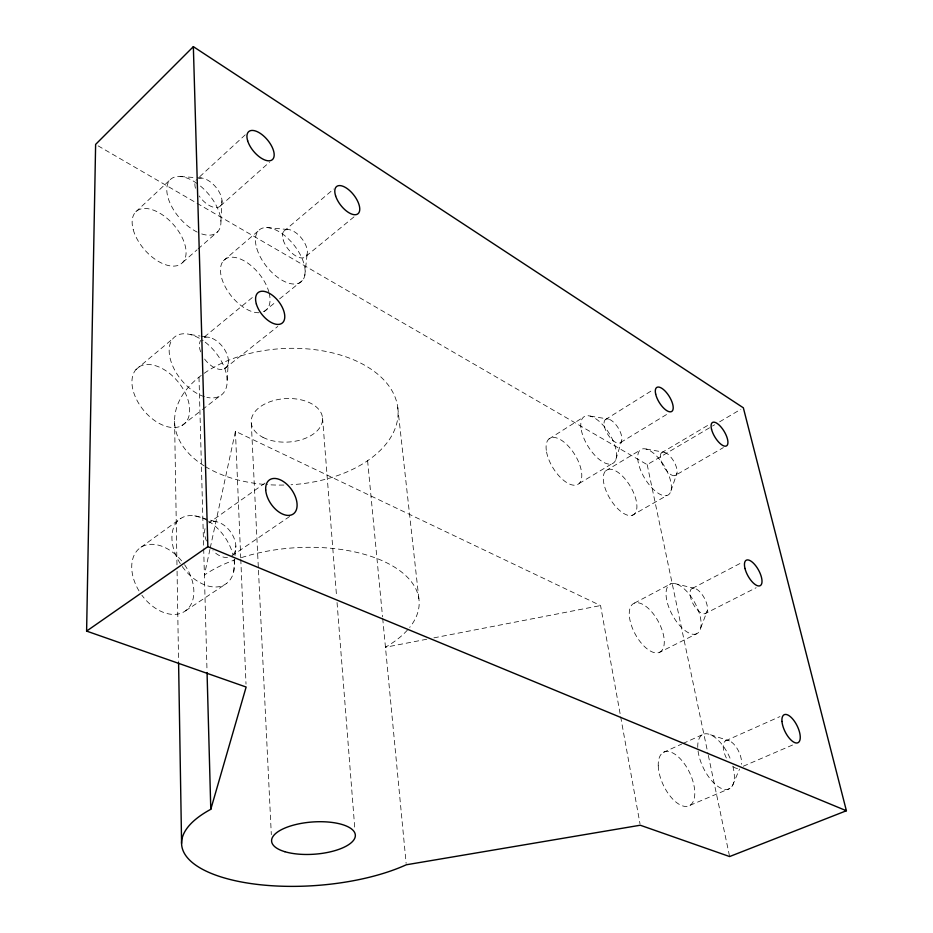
<?xml version="1.0" encoding="UTF-8"?>
<svg xmlns="http://www.w3.org/2000/svg" width="933" height="933" viewBox="0 0 933 933"><rect width="100%" height="100%" fill="white"/><g stroke="black" fill="none" stroke-linecap="round" stroke-linejoin="round"><path stroke-width="0.7" stroke-dasharray="4.67 3.5" d="M220.923 221.203L221.996 200.712M227.151 380.023L228.41 360.616M233.67 571.812L235.851 545.933M304.741 275.69L307.167 253.893M209.925 549.42L204.397 575.031A120.882 61.251 -3.7 0 1 234.848 559.858M210.228 547.998L235.431 431.303L600.56 605.564L620.41 715.389M615.862 459.456L621.576 440.982M670.897 490.968L676.903 473.416M700.706 627.932L707.331 610.672M732.533 785.551L739.554 769.037M135.833 211.803L170.296 179.614M199.732 176.687L245.274 134.807M220.445 205.878L269.567 162.12M182.798 262.325L197.038 249.834M198.134 248.878L217.856 231.571M223.407 260.808L258.184 230.987M283.784 231.256L333.734 189.049M135.903 369.62L172.92 338.656M204.502 336.836L253.823 296.297M306.164 256.12L354.225 216.689M263.876 311.622L276.028 301.802M279.597 298.898L302.747 280.18M224.596 368.64L277.801 326.422M181.818 425.623A36.445 22.345 50.6 0 0 167.474 371.835A36.445 22.345 50.6 0 0 133.151 390.624A36.445 22.345 50.6 0 0 181.818 425.623L201.283 410.45M202.426 409.564L219.593 396.163M140.988 547.263L180.885 518.351M265.007 483.061L208.875 522.923A20.083 12.864 54.7 0 1 230.358 531.565A20.083 12.864 54.7 0 1 232.655 555.193M231.781 555.893L289.778 516.392M185.445 610.882L226.299 583.626M549.024 438.942L583.498 417.133M605.307 419.64L652.797 389.971M620.667 442.487L667.223 414.112M579.125 483.492L614.042 462.488M605.739 470.803L639.956 450.277M661.357 452.89L709.535 424.328M98.14 145.875L647.187 464.657L714.62 424.783M719.623 421.833L740.849 409.284M674.839 475.667A13.33 5.703 59.1 0 0 670.64 456.878A13.33 5.703 59.1 0 0 660.657 459.246A13.33 5.703 59.1 0 0 674.839 475.667L723.355 447.595M632.049 515.401A26.077 11.896 59.2 0 0 624.387 478.163A26.077 11.896 59.2 0 0 603.884 483.691A26.077 11.896 59.2 0 0 632.049 515.401L666.745 495.575A26.497 11.546 59.1 0 0 658.43 458.01A26.497 11.546 59.1 0 0 638.405 463.176A26.497 11.546 59.1 0 0 666.745 495.575M634.428 603.103L670.92 583.778M692.321 588.396L742.691 562.098M705.266 613.564A14.17 6.321 61.4 0 0 700.59 592.618A14.17 6.321 61.4 0 0 690.408 596.805A14.17 6.321 61.4 0 0 705.266 613.564L756.162 587.732M659.433 652.377A27.663 13.167 61.6 0 0 650.907 610.963A27.663 13.167 61.6 0 0 629.95 620.083A27.663 13.167 61.6 0 0 659.433 652.377L696.554 633.81A28.142 12.805 61.4 0 0 687.294 591.977A28.142 12.805 61.4 0 0 666.873 600.794A28.142 12.805 61.4 0 0 696.554 633.81M663.398 752.36L681.673 744.079M682.979 743.484L702.572 734.621M725.524 740.825L779.965 716.579M743.263 766.238L794.368 744.242M690.012 805.331L729.898 788.455M426.766 639.233L385.457 647.245A120.882 61.251 -3.7 0 0 408.782 628.504M433.892 637.857L600.56 605.564M180.139 176.5L195.732 177.62M197.155 177.725L201.4 178.028M266.85 227.559L288.04 229.53M190.379 334.562L200.082 336.043M201.47 336.253L209.785 337.524M590.251 416.106L608.643 419.115M646.091 449.053L664.378 452.272M674.489 583.498L694.082 588.245M194.752 515.832L215.756 521.617M710.514 734.761L729.466 740.884M647.187 464.657L708.03 753.946M708.334 755.38L729.618 856.552M620.667 716.824L640.003 823.792M397.726 407.255L418.894 598.834M367.602 460.692L382.553 616.876M382.693 618.322L406.135 863.34M322.55 417.972L336.591 596.688M337.046 602.508L354.855 829.169M251.327 423.512L258.394 568.803M258.464 570.25L271.328 834.685M235.431 431.303L240.726 557.712M240.784 559.17L246.009 684.122M198.997 377.165L203.639 547.391M203.686 548.849L207.021 671.072M174.576 421.308L176.978 565.398M177.072 571.218L178.565 661.45M732.813 766.168A30.218 14.17 64.2 0 1 720.684 788.105A30.218 14.17 64.2 0 1 697.826 748.744M697.756 747.461A30.218 14.17 64.2 0 1 710.375 734.703A30.218 14.17 64.2 0 1 731.309 761.386M200.478 186.087A35.256 18.777 49.2 0 1 220.923 223.01A35.256 18.777 49.2 0 1 198.461 232.667M197.271 232.119A35.256 18.777 49.2 0 1 166.785 189.119A35.256 18.777 49.2 0 1 198.193 184.302M205.225 342.189A37.273 21.972 51 0 1 227.162 380.279A37.273 21.972 51 0 1 206.904 397.365M204.444 396.712A37.273 21.972 51 0 1 169.165 351.216A37.273 21.972 51 0 1 203.137 340.662M234.031 559.893A39.769 25.891 54.6 0 1 217.692 586.869A39.769 25.891 54.6 0 1 181.76 565.853M180.291 563.66A39.769 25.891 54.6 0 1 175.416 523.903A39.769 25.891 54.6 0 1 207.324 520.451M208.467 521.139A39.769 25.891 54.6 0 1 233.005 554.715M737.548 768.43A15.22 7.009 64.1 0 1 731.437 765.177M726.352 758.004A15.22 7.009 64.1 0 1 729.384 740.849A15.22 7.009 64.1 0 1 741.385 764.255M198.647 178.32A17.774 9.295 49.4 0 1 217.786 189.726A17.774 9.295 49.4 0 1 218.31 207.254A17.774 9.295 49.4 0 1 199.172 195.965M195.452 188.256A17.774 9.295 49.4 0 1 196.548 179.602M204.292 337.478A18.8 10.893 51.2 0 1 224.48 349.374A18.8 10.893 51.2 0 1 224.188 368.838A18.8 10.893 51.2 0 1 203.989 358.214M200.653 351.881A18.8 10.893 51.2 0 1 200.583 340.405M227.477 557.433A20.083 12.864 54.7 0 1 212.946 550.762M206.438 540.965A20.083 12.864 54.7 0 1 205.003 528.684M184.547 564.687A38.824 26.241 54.4 0 1 185.387 610.928A38.824 26.241 54.4 0 1 141.851 595.184M138.994 590.892A38.824 26.241 54.4 0 1 140.848 547.356A38.824 26.241 54.4 0 1 182.868 562.401M269.182 293.137A32.702 17.797 51 0 1 260.319 312.637M259.001 312.742A32.702 17.797 51 0 1 223.477 283.119A32.702 17.797 51 0 1 235.454 257.531A32.702 17.797 51 0 1 268.821 291.772M241.449 557.607A120.882 61.251 -3.7 0 1 379.801 559.648A120.882 61.251 -3.7 0 1 409.669 627.419M204.164 373.305A111.867 68.226 -3.2 0 1 387.72 384.396A111.867 68.226 -3.2 0 1 291.026 484.752M283.865 485.043A111.867 68.226 -3.2 0 1 266.768 484.612M263.957 484.379A111.867 68.226 -3.2 0 1 205.33 466.593M204.164 465.87A111.867 68.226 -3.2 0 1 203.091 374.063M658.243 765.795A29.669 14.543 64.6 0 0 686.338 806.45A29.669 14.543 64.6 0 0 684.985 764.605A29.669 14.543 64.6 0 0 658.243 765.795M133.256 229.74A34.521 19.15 48.6 0 0 178.681 265.17A34.521 19.15 48.6 0 0 165.363 216.969A34.521 19.15 48.6 0 0 133.256 229.74M256.867 248.691A33.366 17.412 51.4 0 0 299.236 283.037A33.366 17.412 51.4 0 0 284.763 235.687A33.366 17.412 51.4 0 0 256.867 248.691M283.2 239.956A16.817 8.619 51.6 0 0 304.403 257.508A16.817 8.619 51.6 0 0 297.184 233.775A16.817 8.619 51.6 0 0 283.2 239.956M604.316 426.066A13.808 6.123 58.2 0 0 619.244 443.198A13.808 6.123 58.2 0 0 615.325 424.002A13.808 6.123 58.2 0 0 604.316 426.066M581.341 430.195A27.419 12.397 58.2 0 0 611.162 463.993A27.419 12.397 58.2 0 0 603.418 425.6A27.419 12.397 58.2 0 0 581.341 430.195M546.563 451.98A26.964 12.747 58.3 0 0 576.174 485.055A26.964 12.747 58.3 0 0 569.095 446.965A26.964 12.747 58.3 0 0 546.563 451.98M262.966 437.344A35.734 21.762 -3.2 0 0 321.803 423.652A35.734 21.762 -3.2 0 0 275.911 399.989A35.734 21.762 -3.2 0 0 262.966 437.344"/><path stroke-width="1.4" d="M210.788 809.308L246.137 687.026L86.606 631.093L95.621 144.405L193.353 46.65L743.344 407.803L846.394 810.742L729.618 856.552L640.26 825.227L406.275 864.786A131.495 50.674 -4.2 0 1 225.389 878.233A131.495 50.674 -4.2 0 1 210.788 809.308L207.056 672.53M86.606 631.093L207.849 546.668L193.353 46.65M207.849 546.668L846.394 810.742M178.588 662.908L181.585 843.385M711.529 429.227A13.645 5.423 59 0 0 725.839 446.149A13.645 5.423 59 0 0 721.151 427.162A13.645 5.423 59 0 0 711.529 429.227M744.989 568.5A14.52 6.03 61.1 0 0 759.975 585.784A14.52 6.03 61.1 0 0 754.727 564.547A14.52 6.03 61.1 0 0 744.989 568.5M247.642 140.743A18.333 8.968 50.1 0 0 270.792 160.534A18.333 8.968 50.1 0 0 263.234 135.612A18.333 8.968 50.1 0 0 247.642 140.743M256.365 304.018A19.43 10.566 51.8 0 0 281.195 323.728A19.43 10.566 51.8 0 0 272.972 295.726A19.43 10.566 51.8 0 0 256.365 304.018M265.707 489.965A20.794 12.537 55.1 0 0 290.256 515.249A20.794 12.537 55.1 0 0 288.215 485.568A20.794 12.537 55.1 0 0 265.707 489.965M781.971 721.466A15.628 6.706 63.6 0 0 796.584 743.018A15.628 6.706 63.6 0 0 794.694 721.617A15.628 6.706 63.6 0 0 781.971 721.466M335.623 195.918A17.319 8.292 52.1 0 0 356.989 214.357A17.319 8.292 52.1 0 0 349.234 190.204A17.319 8.292 52.1 0 0 335.623 195.918M655.677 394.123A14.135 5.831 58.2 0 0 670.757 411.815A14.135 5.831 58.2 0 0 666.325 392.396A14.135 5.831 58.2 0 0 655.677 394.123M284.833 851.689A41.985 16.141 -4.2 0 0 354.248 839.234A41.985 16.141 -4.2 0 0 301.254 823.384A41.985 16.141 -4.2 0 0 284.833 851.689"/></g></svg>
